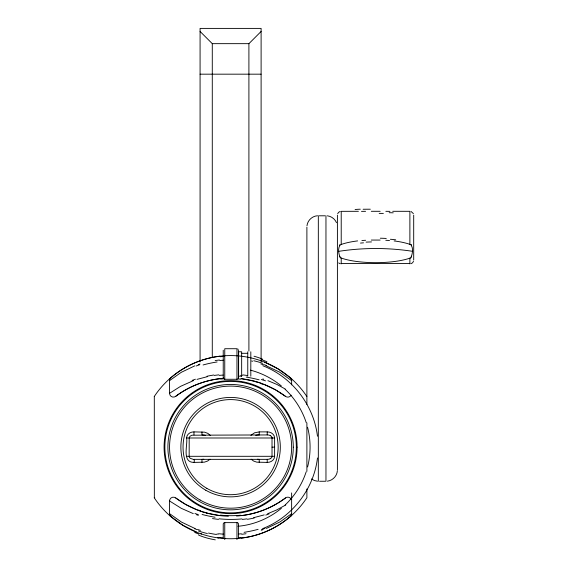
<?xml version="1.0" encoding="UTF-8"?>
<svg xmlns="http://www.w3.org/2000/svg" width="568" height="568" viewBox="0 0 568 568"><rect width="100%" height="100%" fill="white"/><g stroke="black" fill="none" stroke-linecap="round" stroke-linejoin="round"><path stroke-width="0.85" d="M210.302 435.386L207.803 433.363L204.579 432.17L193.972 431.886C190.507 431.73 186.574 434.243 186.581 437.992C188.1 443.878 181.334 462.515 193.972 462.402L204.395 462.16L207.604 461.031L210.046 459.207M193.972 462.402C196.265 457.645 189.165 460.279 189.172 456.303L189.187 437.75L190.01 436.224L191.948 435.202L267.216 434.939A7.114 6.873 85.6 0 1 270.254 435.535M201.967 462.402L201.967 459.363L203.805 459.228M251.148 459.207L253.591 461.031L256.793 462.16L267.216 462.402C270.68 462.558 274.614 460.045 274.607 456.303L274.607 437.992C274.614 434.243 270.68 431.73 267.216 431.886L259.221 431.886L259.221 434.818M267.216 431.886L267.216 434.925M259.221 434.889L259.221 434.925A15.244 14.761 88.1 0 0 255.699 435.351M411.473 256.232C412.581 252.788 413.334 248.415 411.182 245.22M337.378 470.645C337.087 475.941 332.656 480.599 327.381 481.167M306.976 225.73C307.544 220.462 312.208 216.039 317.505 215.755M317.476 457.957C313.863 489.133 292.087 517.235 262.821 528.552M307.593 466.967C310.909 453.988 310.902 440.207 307.565 427.235M306.159 471.866C302.02 484.447 294.707 495.956 285.079 505.051M413.483 261.337L412.567 262.785L411.076 263.694M337.683 213.689L338.684 212.262L340.196 211.445M411.26 256.686L410.976 257.169M250.886 435.386L254.478 432.837L259.221 431.886M339.955 245.333C337.832 248.514 338.556 252.859 339.714 256.267M248.905 351.081L248.905 43.679L261.11 31.453M170.897 377.734C184.621 365.891 201.938 358.294 219.944 356.214M291.632 492.917L291.632 515.382C277.695 527.885 259.839 535.936 241.237 538.073M281.373 508.317C269.125 518.442 253.832 524.882 237.985 526.266M194.796 365.842L181.213 372.36L169.569 380.624A3.813 3.813 0 0 1 170.89 377.741L169.562 378.906L169.562 393.312A3.813 3.813 0 0 0 175.661 396.365C188.604 386.638 204.168 380.446 220.249 378.643M291.15 499.123A3.813 3.813 0 0 0 285.526 497.923C272.597 507.643 257.055 513.827 240.988 515.645M169.569 393.305L180.581 386.339L193.624 380.539M410.202 257.978L409.883 258.142A42.849 11.417 0 0 1 341.226 258.021L340.906 257.865M285.739 504.973L276.666 509.95L267.578 513.749M340.736 244.694L341.219 244.467A42.849 11.417 0 0 1 355.93 241.123L357.62 240.91M266.392 528.453L279.96 521.942L291.618 513.664A3.813 3.813 0 0 1 290.305 516.546M198.182 364.62L199.993 364.031M263.012 529.667L261.209 530.256M196.989 379.389L207.647 376.584M264.219 514.892L253.591 517.697M154.759 497.611L154.347 497.738L154.304 396.535M215.158 360.552L219.44 360.005M246.029 533.735L241.741 534.289M214.356 375.405L218.822 374.852M246.888 518.875L242.422 519.429M361.901 240.512L365.636 240.271M361.496 211.374L365.579 211.317M371.302 240.058L380.127 240.058M200.078 31.453L212.283 43.658L248.905 43.658M200.078 74.174L261.11 74.174M358.387 211.303L341.219 211.339L341.219 244.467M371.28 211.296L380.155 211.296M392.715 211.303L409.883 211.317L409.883 244.354L410.373 244.581M319.287 215.797L325.01 215.797M341.219 263.481L409.883 263.481M241.656 353.303L247.762 353.303M274.607 437.992L186.581 437.992M272.015 447.144L274.607 447.144M186.581 456.303L274.607 456.303M193.979 459.349L267.209 459.349L267.216 462.402M319.521 481.259L325.244 481.259M259.221 459.405L257.382 459.228M385.85 211.317L389.925 211.374M385.793 240.271L389.534 240.512M317.505 481.21L314.438 480.556L311.456 478.945M218.51 519.408L212.482 518.598M242.735 374.894L247.286 375.476M394.114 240.946L395.527 241.116A42.849 11.417 0 0 1 409.883 244.354M241.265 378.678L254.84 381.327M219.979 515.616L206.376 512.975M216.919 533.984L218.318 534.161M327.381 215.812C331.371 216.273 334.985 219.007 336.512 222.72M217.537 537.761L218.872 537.946M250.417 370.144C261.72 373.077 272.335 378.522 281.345 385.949M262.828 378.962L263.722 379.239M257.375 382.058L261.408 383.4M203.841 512.237L199.801 510.902M198.388 515.339L196.606 514.778M340.196 263.744L338.684 262.92M260.804 363.91L263.509 364.798M200.397 530.384L197.685 529.497M200.76 533.7L201.654 534.005M411.076 211.488L413.397 213.618M267.918 380.666L276.914 384.458L285.264 389.023M193.283 513.628L181.284 508.325L169.598 501.004L169.562 515.382L171.074 516.71M266.044 365.707L279.747 372.225L291.632 380.631A3.813 3.813 0 0 0 290.305 377.741L278.242 368.973L264.652 362.164M195.151 528.588L181.426 522.056L169.562 513.657A3.813 3.813 0 0 0 170.89 516.546L182.931 525.308L196.535 532.124M263.623 384.224L275.402 389.769L285.519 396.357A3.813 3.813 0 0 0 291.15 395.172M197.579 510.071L185.786 504.519L175.675 497.93A3.813 3.813 0 0 0 169.562 500.976M262.821 365.735C292.058 377.045 313.813 405.09 317.462 436.224M237.814 348.972L238.24 349.405M290.291 377.734L291.632 378.906L291.632 384.863M285.065 389.229C294.764 398.381 302.105 409.975 306.237 422.649M340.154 257.07L339.884 256.601M193.979 434.925L193.972 431.886M259.221 459.469L259.221 462.402M413.696 215.109L413.696 260.08M409.883 258.142L409.883 263.886M341.219 258.021L341.219 263.879M337.406 215.116L337.406 469.821M325.961 215.705L325.961 481.266M318.329 215.698L318.329 481.259M306.89 227.143L306.89 404.459M306.89 422.94L306.89 471.348M306.89 488.949L306.89 497.753A91.569 91.569 0 0 1 154.233 497.76M272.015 437.992L272.015 456.303M261.11 361.653L261.11 28.4L200.078 28.4L200.078 361.851M250.815 351.784L250.815 376.179M247.762 351.784L247.762 376.179M238.489 350.243L238.489 377.812M238.489 538.066L238.489 524.129A1.526 1.526 0 0 0 236.962 522.624L224.758 522.624A1.526 1.526 0 0 0 223.231 524.143L223.231 538.059M236.962 379.339L236.962 348.716L224.758 348.724L224.758 379.325M236.962 522.603L236.962 539.593M224.758 522.588L224.758 539.586M223.231 350.229L223.231 377.798M212.283 43.693L212.283 357.62M201.967 431.886L201.967 434.925A15.244 14.725 81.3 0 1 205.474 435.407M270.254 458.752A7.114 6.88 -85.6 0 1 267.216 459.306M270.205 435.691A2.925 2.84 90 0 1 272.157 437.964M272.157 456.324A2.925 2.84 -90 0 1 270.205 458.596M154.24 396.535A91.569 91.569 0 0 1 306.862 396.535M175.661 396.365A91.554 91.554 0 0 1 223.671 378.316M240.967 378.643A91.554 91.554 0 0 1 285.526 396.365M285.526 497.923A91.547 91.547 0 0 1 236.536 516.042M228.364 516.205A91.547 91.547 0 0 1 175.661 497.923M261.351 379.53A65.064 13.525 6.3 0 1 265.547 380.865M246.164 377.074A51.674 12.787 3.8 0 1 259.129 379.836M219.248 375.377A42.06 14.449 0.3 0 1 223.181 375.086M240.733 375.356A42.06 14.449 0.3 0 1 242.224 375.498M206.965 376.264A46.342 14.676 -0.9 0 1 213.809 375.015M192.112 380.404A65.206 14.654 -5.1 0 1 195.442 379.211M196.102 366.012A63.637 15.627 -5.7 0 1 199.489 364.848M203.081 364.968A49.75 14.157 -3.4 0 1 217.09 361.958M219.816 360.517A41.585 15.528 -0.2 0 1 223.536 360.197M251.652 361.014A45.12 15.982 0.6 0 1 252.724 361.241M253.818 360.765A51.07 16.728 1.4 0 1 262.736 363.328M264.163 364.691A63.779 16.287 5 0 1 266.69 365.622M260.485 383.45A62.182 12.468 7.5 0 1 262.714 384.259M254.429 381.433A49.672 12.78 4 0 1 256.949 382.15M220.611 379.083A35.386 12.688 0.3 0 1 222.99 378.87M238.418 378.955A35.386 12.688 0.3 0 1 240.825 379.197M220.277 356.739A40.498 16.912 -0.2 0 1 223.842 356.406M254.002 356.221A47.577 18.723 0.8 0 1 262.615 359.21M261.869 359.764A59.406 17.423 4.8 0 1 266.953 361.802M265.093 528.275A63.637 15.627 -5.7 0 1 261.713 529.44M258.113 529.319A49.757 14.157 -3.4 0 1 244.098 532.33M241.372 533.778A41.585 15.528 -0.2 0 1 238.794 534.012M223.707 534.154A41.585 15.528 -0.2 0 1 218.666 533.728M216.429 534.467A45.12 15.975 0.6 0 1 208.477 533.047M207.384 533.529A51.056 16.721 1.4 0 1 198.466 530.966M197.032 529.603A63.772 16.287 5 0 1 194.497 528.673M198.275 514.594A65.867 13.696 6.3 0 1 194.938 513.5M215.066 517.228A51.638 12.787 3.8 0 1 202.08 514.459M242.004 518.918A42.06 14.456 0.3 0 1 219.007 518.804M254.272 518.016A46.377 14.676 -0.9 0 1 247.435 519.273M269.09 513.884A65.235 14.654 -5.2 0 1 265.767 515.077M200.724 510.845A62.153 12.468 7.4 0 1 198.488 510.036M206.795 512.869A49.622 12.78 3.9 0 1 204.26 512.144M240.633 515.212A35.386 12.695 0.3 0 1 220.405 515.105M240.91 537.555A40.498 16.919 -0.2 0 1 238.446 537.804M222.919 537.868A40.498 16.919 -0.2 0 1 219.184 537.505M215.3 539.856A47.563 18.716 0.8 0 1 198.594 535.084M198.892 534.083A60.109 17.182 5.2 0 1 194.689 532.408M360.495 243.076A32.369 5.517 -3.1 0 1 363.506 242.834M366.119 242.117A81.764 33.569 -0.4 0 1 371.493 241.925M380.311 238.212A81.629 37.232 0.1 0 1 386.268 238.446M390.386 239.263A31.297 8.818 1.5 0 1 395.683 239.817M340.388 257.971A13.866 4.956 -8.1 0 1 340.033 257.091M339.756 256.608A48.94 15.719 2.3 0 1 339.607 256.267M338.677 251.34A234.832 225.269 0 0 1 412.475 251.297M339.692 245.333A28.833 5.801 -0.9 0 1 339.884 245.056M339.863 245.056A14.392 2.776 -3 0 1 339.948 244.716M411.09 257.183A14.051 5.041 8 0 1 410.714 258.085M411.608 256.232A43.992 13.937 -4.6 0 1 411.424 256.686M411.069 244.879A27.044 5.424 0.5 0 1 411.353 245.22M411.168 244.602A14.399 2.733 3.2 0 1 411.267 244.907M355.099 209.514A31.425 11.545 3.4 0 1 360.304 209.201M363.101 209.258A82.9 9.791 0.3 0 1 370.322 209.216M379.19 213.391A82.914 5.637 -0.1 0 1 383.357 213.398M389.215 212.709A30.409 7.888 -1.6 0 1 393.226 212.822M238.489 377.748A1.526 1.519 0 0 1 236.962 379.268L224.758 379.268A1.526 1.519 0 0 1 223.231 377.748M293.28 447.144L293.195 450.389A62.686 62.686 0 0 1 197.394 500.316A62.686 62.686 0 0 1 200.192 392.325A62.686 62.686 0 0 1 293.28 447.144M241.656 376.179L238.61 376.186L238.61 351.784L241.656 351.784L241.656 376.179M297.099 447.144L297.014 443.7A66.506 66.506 0 0 0 195.371 390.734A66.506 66.506 0 0 0 198.339 505.307A66.506 66.506 0 0 0 297.099 447.144M296.333 447.144L296.248 443.743A65.739 65.739 0 0 0 195.775 391.38A65.739 65.739 0 0 0 198.715 504.632A65.739 65.739 0 0 0 296.333 447.144M200.078 500.003A61.032 61.032 0 0 0 291.632 447.144A61.032 61.032 0 0 0 200.078 394.284A61.032 61.032 0 0 0 200.078 500.003M206.816 488.331A47.563 47.563 0 0 0 278.157 447.144A47.563 47.563 0 0 0 206.816 405.957A47.563 47.563 0 0 0 206.816 488.331M205.737 490.205A49.721 49.721 0 0 0 280.315 447.144A49.721 49.721 0 0 0 205.737 404.089A49.721 49.721 0 0 0 205.737 490.205"/></g></svg>
